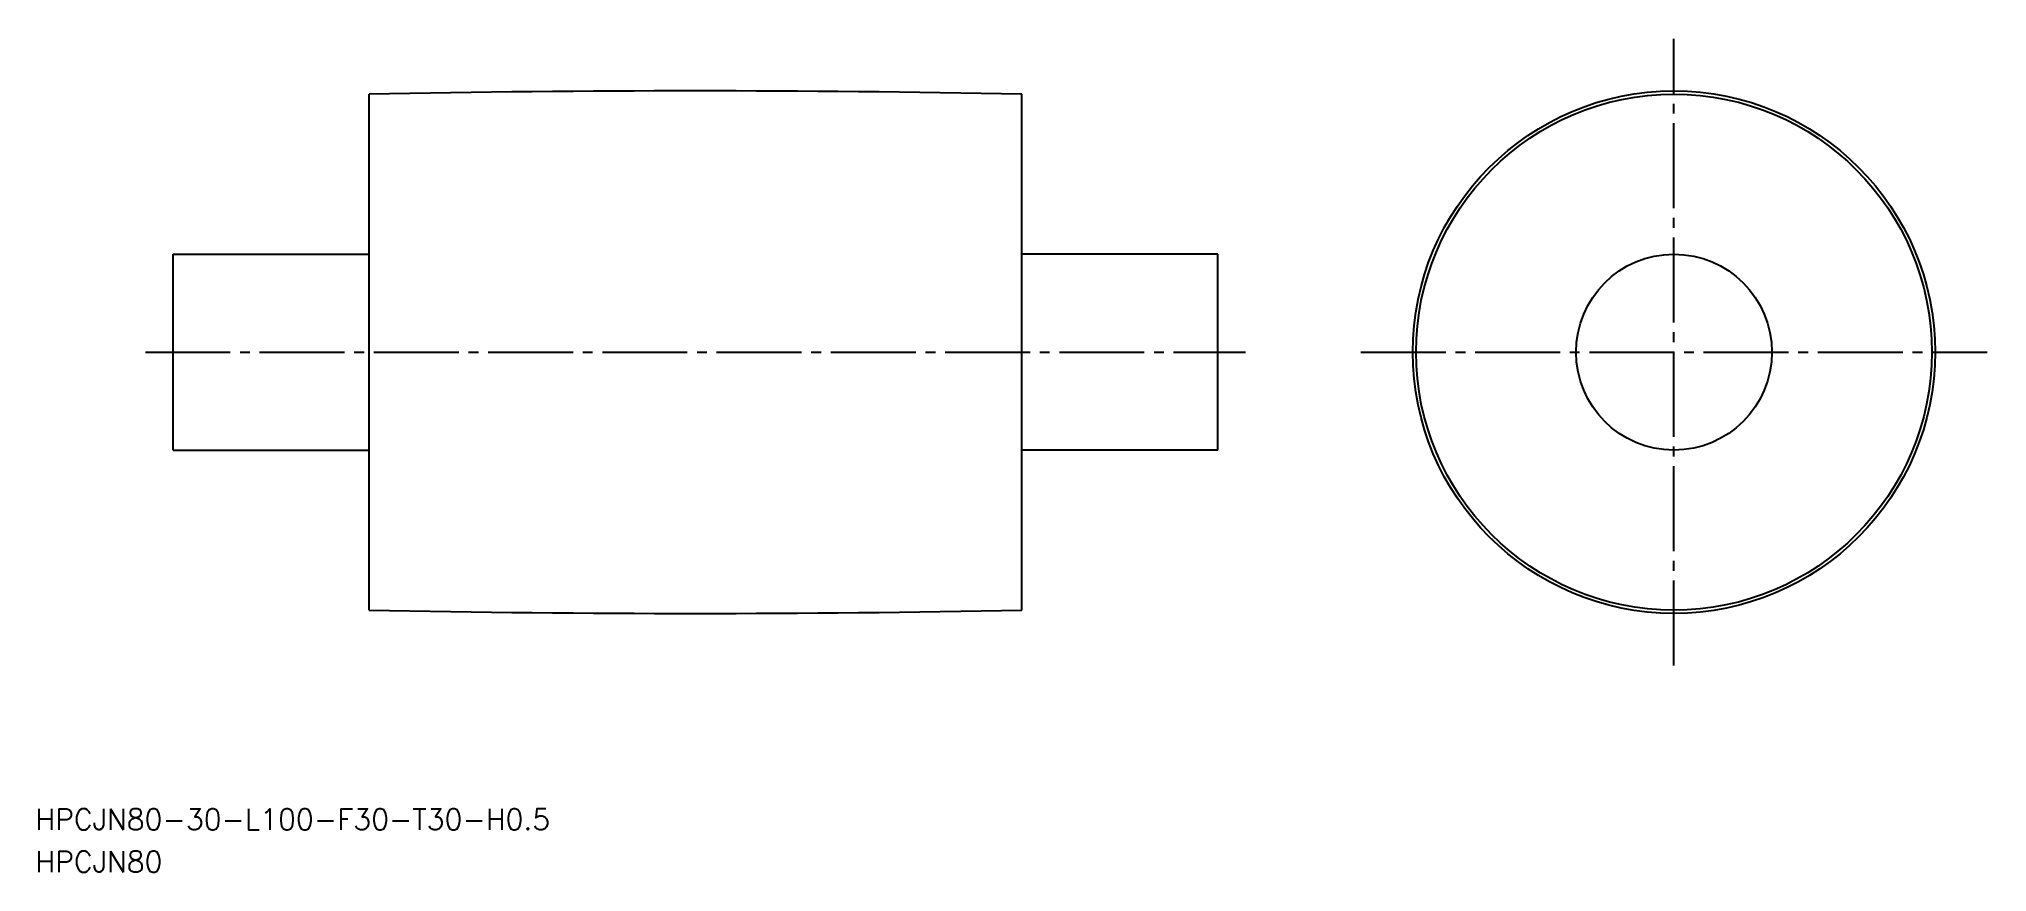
# Model space of a CAD drawing. Extents: x 40 to 339, y 118 to 246.
import ezdxf

# ---------------------------------------------------------------- set-up
doc = ezdxf.new("R2010")
doc.units = 0
doc.linetypes.add('CENTER', pattern=[17.5, 13, -1.5, 1.5, -1.5])
doc.layers.get('0').update_dxf_attribs({"linetype": 'CONTINUOUS'})
doc.layers.add('CENTER', color=1, linetype='CENTER')
doc.styles.get("Standard").update_dxf_attribs({"font": 'txt.shx', "bigfont": '@extfont2.shx'})

msp = doc.modelspace()

# ---------------------------------------------------------------- linework, layer by layer
at = {"color": 7, "linetype": 'CONTINUOUS'}
for p, q in [((90.79, 158.43), (90.79, 237.43)), ((190.79, 158.43), (190.79, 237.43)), ((60.79, 212.93), (90.79, 212.93)), ((60.79, 182.93), (60.79, 212.93)), ((220.79, 212.93), (190.79, 212.93)), ((220.79, 182.93), (220.79, 212.93)), ((60.79, 182.93), (90.79, 182.93)), ((90.79, 158.43), (90.79, 182.93)), ((190.79, 158.43), (190.79, 182.93)), ((220.79, 182.93), (190.79, 182.93))]:
    msp.add_line(p, q, dxfattribs=at)
for radius in [40, 39.5, 15]:
    msp.add_circle((290.67, 197.93), radius, dxfattribs=at)
for centre, start, end in [((140.79, -2262.32), 88.85412, 91.14588), ((140.79, 2658.18), 268.85412, 271.14588)]:
    msp.add_arc(centre, 2500.25, start, end, dxfattribs=at)
at = {"layer": 'CENTER', "color": 1, "linetype": 'CENTER'}
for p, q in [((290.67, 149.97), (290.67, 245.88)), ((56.54, 197.93), (225.04, 197.93)), ((242.72, 197.93), (338.62, 197.93))]:
    msp.add_line(p, q, dxfattribs=at)

# ---------------------------------------------------------------- texts
at = {"color": 7, "linetype": 'CONTINUOUS'}
for s, p in [('HPCJN80-30-L100-F30-T30-H0.5', (39.69, 124.79)), ('HPCJN80', (39.69, 118.33))]:
    msp.add_text(s, height=3.2, dxfattribs=at).set_placement(p)

doc.saveas('drawing.dxf')
